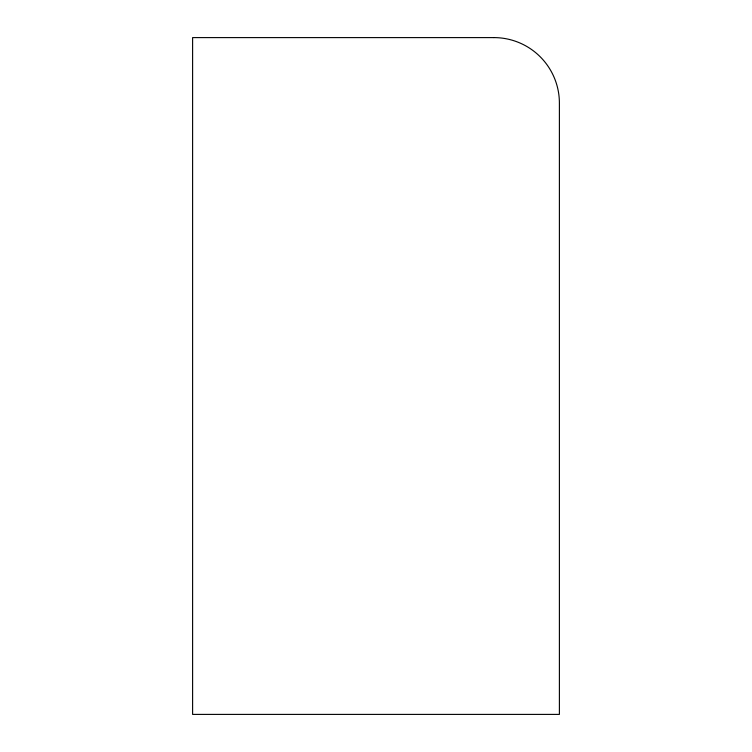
<?xml version="1.0" encoding="UTF-8"?>
<svg xmlns="http://www.w3.org/2000/svg" width="752" height="752" viewBox="0 0 752 752"><rect width="100%" height="100%" fill="white"/><g stroke="black" fill="none" stroke-linecap="round" stroke-linejoin="round"><path stroke-width="1.13" d="M493.895 37.6L192.606 37.6L192.606 714.4L559.394 714.4L559.394 103.099A65.499 65.499 0 0 0 493.895 37.6"/></g></svg>
